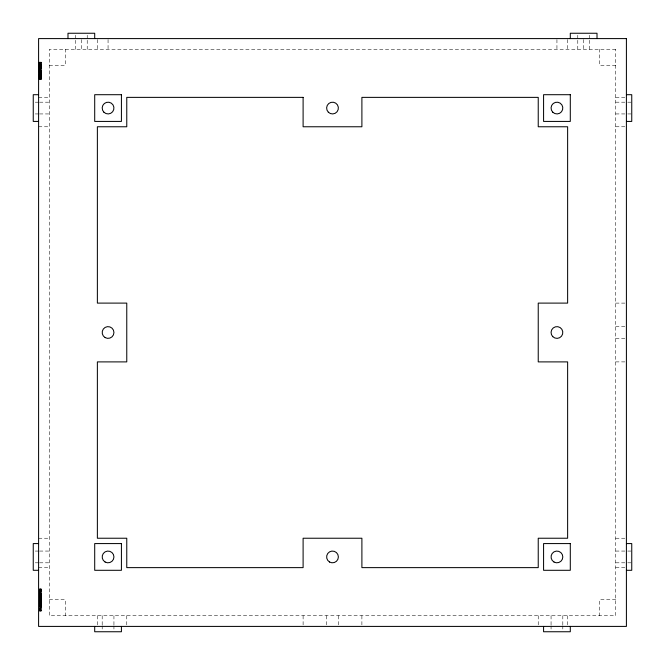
<?xml version="1.0" encoding="UTF-8"?>
<svg xmlns="http://www.w3.org/2000/svg" width="665" height="665" viewBox="0 0 665 665"><rect width="100%" height="100%" fill="white"/><g stroke="black" fill="none" stroke-linecap="round" stroke-linejoin="round"><path stroke-width="0.5" stroke-dasharray="3.33 2.49" d="M38.595 62.119L41.263 62.119L41.263 79.376M38.595 62.269L41.263 62.269M38.595 62.419L41.263 62.41M38.595 62.601L41.263 62.601M38.595 62.759L41.263 62.709M38.595 62.826L41.263 62.843M38.595 63.208L41.263 63.208M38.595 63.233L41.263 63.233M38.595 63.466L41.263 63.366M38.595 63.84L41.263 63.823M38.595 64.023L41.263 64.023M38.595 64.064L41.263 64.064M38.595 64.33L41.263 64.33M38.595 64.397L41.263 64.38M38.595 64.572L41.263 64.605M38.595 64.68L41.263 64.713M38.595 64.829L41.263 64.829M38.595 64.979L41.263 64.904M38.595 65.253L41.263 65.253M38.595 65.336L41.263 65.627M49.285 65.311L65.311 65.311L65.311 49.285M615.715 65.311L599.689 65.311L599.689 49.285M38.595 65.81L41.263 65.81M39.484 65.868L41.263 65.868M38.595 66.018L41.263 66.018M38.595 66.325L41.263 66.409M38.595 66.533L41.263 66.525M38.595 66.766L41.263 66.808M38.595 66.866L41.263 66.949M38.595 67.007L41.263 67.007M38.595 67.223L41.263 67.223M38.595 67.298L41.263 67.298M39.484 67.498L41.263 67.498L38.595 67.614M38.595 67.722L41.263 67.722M38.595 67.88L41.263 67.88M38.595 67.98L41.263 67.98M38.595 68.129L41.263 68.146M38.595 68.221L41.263 68.262M38.595 68.37L41.263 68.37M38.595 68.595L41.263 68.578M41.263 68.678L38.595 68.744L41.263 68.819M38.595 68.944L41.263 68.936M38.595 69.118L41.263 69.127M38.595 69.717L41.263 69.65M38.595 69.925L41.263 69.958M38.595 70.174L41.263 70.207M38.595 70.374L41.263 70.374M38.595 70.465L41.263 70.507L38.595 70.59M38.595 70.739L41.263 70.823M38.595 70.856L41.263 70.964M38.595 71.088L41.263 71.064M38.595 71.172L41.263 71.18M38.595 71.371L41.263 71.355M38.595 71.438L41.263 71.496M38.595 71.562L41.263 71.562M38.595 71.787L41.263 71.803M38.595 71.953L41.263 71.953M39.484 72.161L41.263 72.136M38.595 72.593L41.263 72.593M38.595 72.684L41.263 72.684M38.595 72.801L41.263 72.909M38.595 73.142L41.263 73.142M38.595 73.358L41.263 73.358M38.595 73.599L41.263 73.616M39.484 73.732L41.263 73.732M38.595 74.139L41.263 74.098M38.595 74.256L41.263 74.214M38.595 74.347L41.263 74.447M38.595 74.48L41.263 74.48M38.595 74.663L41.263 74.63M38.595 74.945L41.263 74.945M38.595 75.045L41.263 75.045M38.595 75.228L41.263 75.228M39.484 75.361L41.263 75.361M38.595 75.519L41.263 75.494M38.595 75.635L41.263 75.627M38.595 75.968L41.263 75.868M38.595 76.234L41.263 76.142M38.595 76.359L41.263 76.251M38.595 76.517L41.263 76.517M38.595 76.558L41.263 76.525M39.484 76.716L41.263 76.666M38.595 76.891L41.263 76.891M38.595 77.098L41.263 77.107M38.595 77.323L41.263 77.348M38.595 77.473L41.263 77.431M39.484 77.539L41.263 77.556M38.595 77.672L41.263 77.672M38.595 77.905L41.263 77.847M38.595 78.063L41.263 78.063M38.595 78.221L41.263 78.221M38.595 78.52L41.263 78.545M38.595 78.653L41.263 78.653M41.263 78.861L38.595 78.861L41.263 79.01M38.595 79.085L41.263 79.085M38.595 79.193L41.263 79.293L38.595 79.376M38.595 97.373L49.285 97.373M615.715 97.373L625.433 97.373M35.253 102.186L39.26 102.186M39.568 102.186L49.285 102.186M615.715 102.186L626.738 102.186M627.743 102.186L631.75 102.186M35.253 113.939L39.26 113.939M39.568 113.939L49.285 113.939M615.715 113.939L626.738 113.939M627.743 113.939L631.75 113.939M38.595 126.766L49.285 126.766M615.715 126.766L625.433 126.766M615.715 303.107L625.433 303.107M615.715 326.623L625.433 326.623M615.715 338.377L625.433 338.377M615.715 361.893L625.433 361.893M38.595 538.234L49.285 538.234M615.715 538.234L625.433 538.234M35.253 551.061L39.26 551.061M39.568 551.061L49.285 551.061M615.715 551.061L626.738 551.061M627.743 551.061L631.75 551.061M35.253 562.814L39.26 562.814M39.568 562.814L49.285 562.814M615.715 562.814L626.738 562.814M627.743 562.814L631.75 562.814M38.595 567.627L49.285 567.627M615.715 567.627L625.433 567.627M39.484 588.899L41.263 588.899L41.263 611.077L39.484 611.077M39.484 588.999L41.263 588.999M39.484 589.207L41.263 589.207M39.484 589.323L41.263 589.315M39.484 589.589L41.263 589.664M39.484 589.83L41.263 589.83M39.484 590.071L41.263 590.071M39.484 590.296L41.263 590.296M39.484 590.578L41.263 590.562M39.484 590.661L41.263 590.728M39.484 590.894L41.263 590.836M39.484 590.986L41.263 590.986M39.484 591.077L41.263 591.202L39.484 591.276M39.484 591.476L41.263 591.476M39.484 591.584L41.263 591.592M39.484 591.85L41.263 591.842M39.484 592.465L41.263 592.582M39.484 592.731L41.263 592.731M39.484 592.756L41.263 592.756M39.484 593.38L41.263 593.38M39.484 593.554L41.263 593.554M41.263 593.587L39.484 593.87M39.484 594.003L41.263 594.094L39.484 594.153M39.484 594.385L41.263 594.335M39.484 594.493L41.263 594.518M39.484 594.593L41.263 594.643M39.484 594.768L41.263 594.726M39.484 594.834L41.263 594.884M39.484 594.951L41.263 594.967M39.484 595.125L41.263 595.175M39.484 595.3L41.263 595.308M39.484 595.483L41.263 595.474M39.484 595.599L41.263 595.599M39.484 595.707L41.263 595.765M39.484 595.823L41.263 595.857L39.484 595.973M41.263 596.181L39.484 596.181L41.263 596.281M39.484 596.422L41.263 596.463M39.484 596.563L41.263 596.53M39.484 596.912L41.263 597.029M39.484 597.137L41.263 597.128M39.484 597.27L41.263 597.295M39.484 597.361L41.263 597.37M39.484 597.461L41.263 597.552M39.484 597.702L41.263 597.636M39.484 597.777L41.263 597.827L39.484 597.86M39.484 598.126L41.263 598.126M41.263 598.159L39.484 598.251L41.263 598.342M39.484 598.533L41.263 598.417M39.484 598.583L41.263 598.666M39.484 598.758L41.263 598.816M39.484 598.924L41.263 598.924M39.484 598.999L41.263 599.057M39.484 599.132L41.263 599.173M39.484 599.365L41.263 599.265M39.484 599.423L41.263 599.481M39.484 599.647L41.263 599.647M39.484 599.697L41.263 599.697M49.285 599.689L65.311 599.689L65.311 615.715M615.715 599.689L599.689 599.689L599.689 615.715M39.484 599.805L41.263 599.805M39.484 599.988L41.263 599.98M39.484 600.171L41.263 600.096M39.484 600.271L41.263 600.262M39.484 600.395L41.263 600.429L39.484 600.57M39.484 600.661L41.263 600.728M39.484 600.994L41.263 600.969M39.484 601.052L41.263 601.168M39.484 601.243L41.263 601.285M39.484 601.451L41.263 601.451M39.484 601.476L41.263 601.542M39.484 601.625L41.263 601.625M39.484 601.792L41.263 601.842M39.484 601.925L41.263 601.933M41.263 602.058L39.484 602.108L41.263 602.166M39.484 602.399L41.263 602.299M39.484 602.432L41.263 602.432M39.484 602.598L41.263 602.64M39.484 602.748L41.263 602.723M39.484 602.98L41.263 602.881M39.484 603.08L41.263 603.08M39.484 603.221L41.263 603.138M39.484 603.33L41.263 603.305M39.484 603.504L41.263 603.512M39.484 603.562L41.263 603.571M39.484 604.028L41.263 604.069L39.484 604.169M39.484 604.31L41.263 604.227M39.484 604.402L41.263 604.493M39.484 604.518L41.263 604.626M39.484 604.685L41.263 604.784M39.484 604.851L41.263 604.842M39.484 604.975L41.263 604.975M39.484 605.192L41.263 605.192M39.484 605.283L41.263 605.225M39.484 605.366L41.263 605.466M39.484 605.499L41.263 605.574M39.484 605.624L41.263 605.715M39.484 605.832L41.263 605.89M39.484 605.973L41.263 606.014M39.484 606.114L41.263 606.114M39.484 606.272L41.263 606.281M39.484 606.389L41.263 606.389M39.484 606.638L41.263 606.638M39.484 607.112L41.263 607.029M39.484 607.236L41.263 607.162M39.484 607.843L41.263 607.843M39.484 608.184L41.263 608.184M41.263 608.359L39.484 608.359L41.263 608.442M39.484 608.832L41.263 608.874M39.484 609.373L41.263 609.481M39.484 609.597L41.263 609.597M39.484 609.988L41.263 609.988M39.484 610.345L41.263 610.42M39.484 610.603L41.263 610.603M39.484 610.827L41.263 610.827M39.484 610.96L41.263 610.96M589.531 35.253L589.531 39.26M589.531 40.266L589.531 49.285M583.654 39.568L583.654 49.285M577.777 35.253L577.777 39.26M577.777 40.266L577.777 49.285M567.627 39.568L567.627 49.285M567.627 615.715L567.627 625.433M562.814 615.715L562.814 625.433M562.814 625.74L562.814 630.744M556.938 39.568L556.938 49.285M551.061 615.715L551.061 625.433M551.061 625.74L551.061 630.744M538.234 615.715L538.234 625.433M361.893 615.715L361.893 625.433M338.377 615.715L338.377 625.433M326.623 615.715L326.623 625.433M303.107 615.715L303.107 625.433M126.766 615.715L126.766 625.433M113.939 615.715L113.939 625.433M113.939 625.74L113.939 630.744M108.062 39.568L108.062 49.285M102.186 615.715L102.186 625.433M102.186 625.74L102.186 630.744M97.373 39.568L97.373 49.285M97.373 615.715L97.373 625.433M87.223 35.253L87.223 39.26M87.223 40.266L87.223 49.285M81.346 39.568L81.346 49.285M75.469 35.253L75.469 39.26M75.469 40.266L75.469 49.285M615.715 49.285L49.285 49.285L49.285 615.715L615.715 615.715L615.715 49.285M41.263 69.26L38.595 69.31L41.263 69.351M41.263 596.696L39.484 596.696L41.263 596.763M41.263 603.77L39.484 603.795L41.263 603.82M41.263 609.065L39.484 609.065L41.263 609.098"/><path stroke-width="1" d="M38.595 94.704L33.25 94.704L33.25 121.421L38.595 121.421M626.405 94.704L631.75 94.704L631.75 121.421L626.405 121.421M38.595 543.579L33.25 543.579L33.25 570.296L38.595 570.296M626.405 543.579L631.75 543.579L631.75 570.296L626.405 570.296M597.012 38.595L597.012 33.25L570.296 33.25L570.296 38.595M570.296 626.405L570.296 631.75L543.579 631.75L543.579 626.405M121.421 626.405L121.421 631.75L94.704 631.75L94.704 626.405M94.704 38.595L94.704 33.25L67.988 33.25L67.988 38.595M626.405 38.595L38.595 38.595L38.595 626.405L626.405 626.405L626.405 38.595M121.421 94.704L94.704 94.704L94.704 121.421L121.421 121.421L121.421 94.704M570.296 94.704L543.579 94.704L543.579 121.421L570.296 121.421L570.296 94.704M303.107 97.373L126.766 97.373L126.766 126.766L97.373 126.766L97.373 303.107L126.766 303.107L126.766 361.893L97.373 361.893L97.373 538.234L126.766 538.234L126.766 567.627L303.107 567.627L303.107 538.234L361.893 538.234L361.893 567.627L538.234 567.627L538.234 538.234L567.627 538.234L567.627 361.893L538.234 361.893L538.234 303.107L567.627 303.107L567.627 126.766L538.234 126.766L538.234 97.373L361.893 97.373L361.893 126.766L303.107 126.766L303.107 97.373M121.421 543.579L94.704 543.579L94.704 570.296L121.421 570.296L121.421 543.579M570.296 543.579L543.579 543.579L543.579 570.296L570.296 570.296L570.296 543.579M105.12 337.587A5.877 5.877 0 0 0 113.939 332.5A5.877 5.877 0 0 0 105.12 327.413A5.877 5.877 0 0 0 105.12 337.587M328.344 112.219A5.877 5.877 0 0 0 338.177 109.584A5.877 5.877 0 0 0 330.979 102.385A5.877 5.877 0 0 0 328.344 112.219M552.781 336.656A5.877 5.877 0 0 0 562.615 334.021A5.877 5.877 0 0 0 555.416 326.823A5.877 5.877 0 0 0 552.781 336.656M329.557 562.025A5.877 5.877 0 0 0 338.377 556.938A5.877 5.877 0 0 0 329.557 551.85A5.877 5.877 0 0 0 329.557 562.025M552.781 112.219A5.877 5.877 0 0 0 562.615 109.584A5.877 5.877 0 0 0 555.416 102.385A5.877 5.877 0 0 0 552.781 112.219M103.906 112.219A5.877 5.877 0 0 0 113.74 109.584A5.877 5.877 0 0 0 106.541 102.385A5.877 5.877 0 0 0 103.906 112.219M105.12 562.025A5.877 5.877 0 0 0 113.939 556.938A5.877 5.877 0 0 0 105.12 551.85A5.877 5.877 0 0 0 105.12 562.025M553.995 562.025A5.877 5.877 0 0 0 562.814 556.938A5.877 5.877 0 0 0 553.995 551.85A5.877 5.877 0 0 0 553.995 562.025"/></g></svg>
